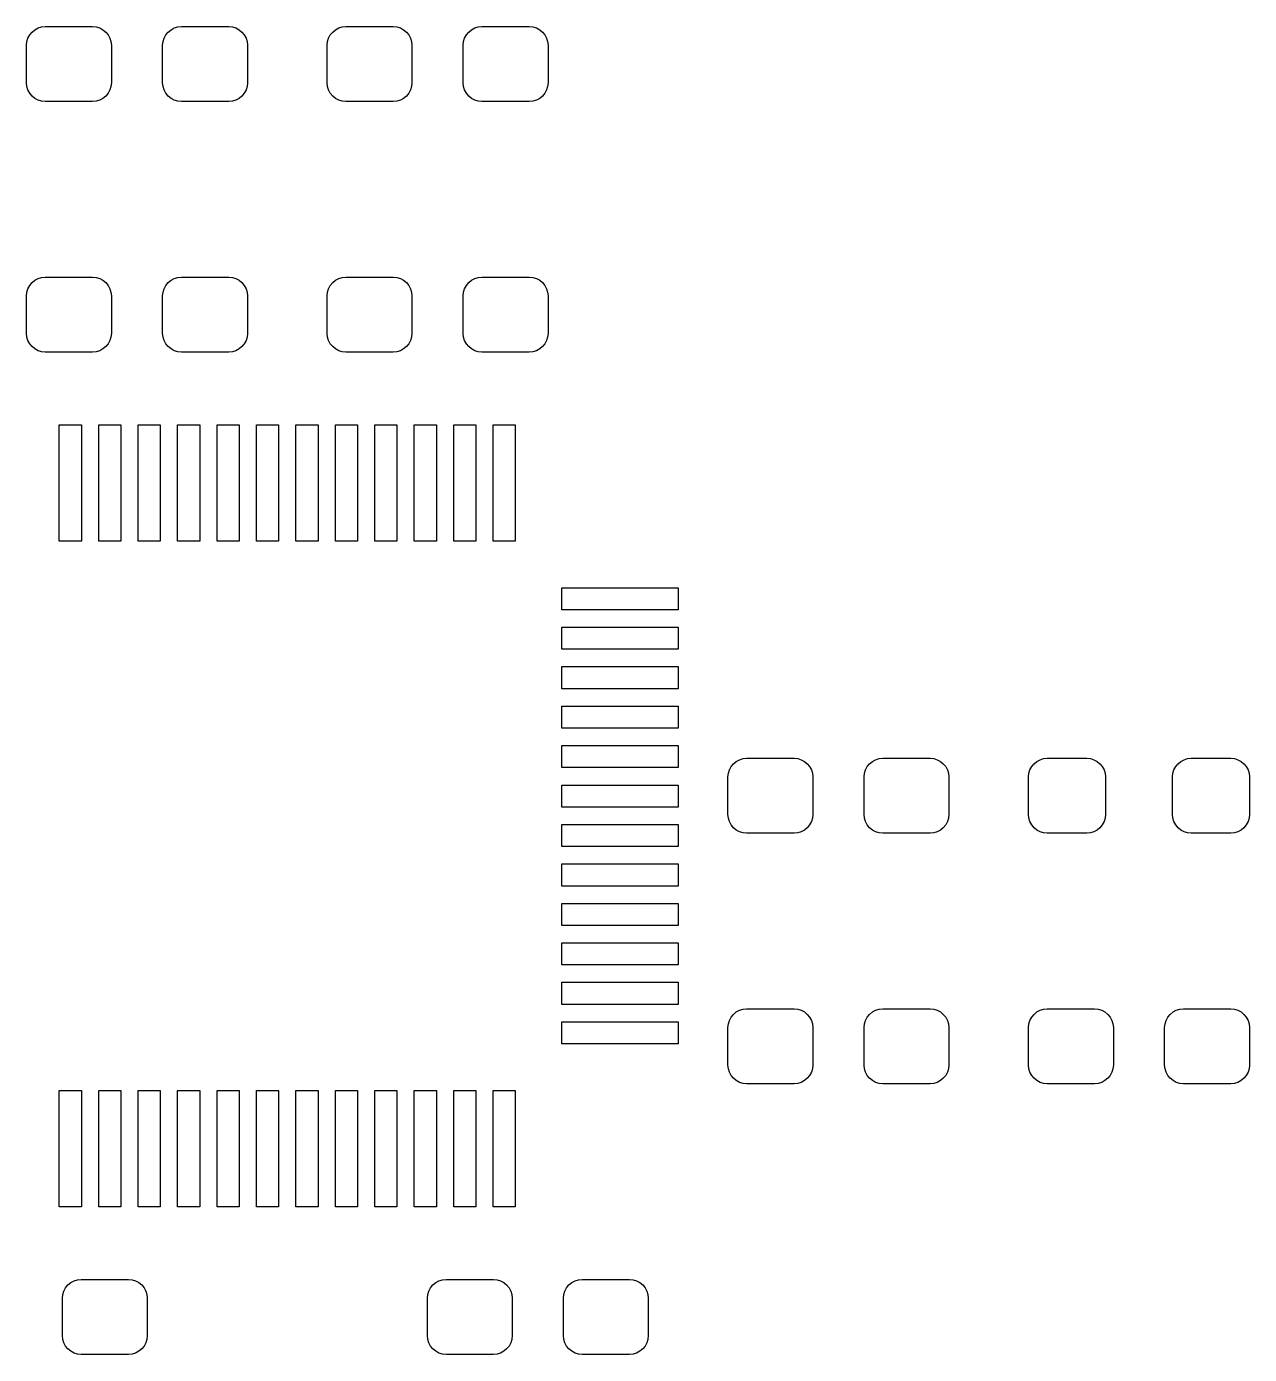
# Model space of a CAD drawing. Extents: x 134.8 to 167.4, y -150.3 to -77.5.
# Drawn here: x 151.89 to 167.39, y -113.76 to -96.93 of the extents above; entities that cross this region are included whole.
import ezdxf

# ---------------------------------------------------------------- set-up
doc = ezdxf.new("R2010")
doc.units = 0
doc.layers.add('BLACK', color=7, linetype='CONTINUOUS')

msp = doc.modelspace()

# ---------------------------------------------------------------- linework, layer by layer
at = {"layer": 'BLACK', "linetype": 'CONTINUOUS'}
for p, q in [((151.907, -97.0806), (151.929, -97.0396)), ((151.929, -97.0396), (151.959, -97.0036)), ((151.959, -97.0036), (151.995, -96.974)), ((151.995, -96.974), (152.036, -96.9521)), ((152.036, -96.9521), (152.08, -96.9386)), ((152.08, -96.9386), (152.126, -96.934)), ((152.126, -96.934), (152.726, -96.934)), ((152.726, -96.934), (152.773, -96.9386)), ((152.773, -96.9386), (152.817, -96.9521)), ((152.817, -96.9521), (152.858, -96.974)), ((152.858, -96.974), (152.894, -97.0036)), ((152.894, -97.0036), (152.924, -97.0396)), ((152.924, -97.0396), (152.946, -97.0806)), ((153.632, -97.0806), (153.654, -97.0396)), ((153.654, -97.0396), (153.684, -97.0036)), ((153.684, -97.0036), (153.72, -96.974)), ((153.72, -96.974), (153.761, -96.9521)), ((153.761, -96.9521), (153.805, -96.9386)), ((153.805, -96.9386), (153.851, -96.934)), ((153.851, -96.934), (154.451, -96.934)), ((154.451, -96.934), (154.498, -96.9386)), ((154.498, -96.9386), (154.542, -96.9521)), ((154.542, -96.9521), (154.583, -96.974)), ((154.583, -96.974), (154.619, -97.0036)), ((154.619, -97.0036), (154.649, -97.0396)), ((154.649, -97.0396), (154.671, -97.0806)), ((155.717, -97.0806), (155.739, -97.0396)), ((155.739, -97.0396), (155.769, -97.0036)), ((155.769, -97.0036), (155.805, -96.974)), ((155.805, -96.974), (155.846, -96.9521)), ((155.846, -96.9521), (155.89, -96.9386)), ((155.89, -96.9386), (155.936, -96.934)), ((155.936, -96.934), (156.536, -96.934)), ((156.536, -96.934), (156.583, -96.9386)), ((156.583, -96.9386), (156.627, -96.9521)), ((156.627, -96.9521), (156.668, -96.974)), ((156.668, -96.974), (156.704, -97.0036)), ((156.704, -97.0036), (156.734, -97.0396)), ((156.734, -97.0396), (156.756, -97.0806)), ((157.442, -97.0806), (157.464, -97.0396)), ((157.464, -97.0396), (157.494, -97.0036)), ((157.494, -97.0036), (157.53, -96.974)), ((157.53, -96.974), (157.571, -96.9521)), ((157.571, -96.9521), (157.615, -96.9386)), ((157.615, -96.9386), (157.661, -96.934)), ((157.661, -96.934), (158.261, -96.934)), ((158.261, -96.934), (158.308, -96.9386)), ((158.308, -96.9386), (158.352, -96.9521)), ((158.352, -96.9521), (158.393, -96.974)), ((158.393, -96.974), (158.429, -97.0036)), ((158.429, -97.0036), (158.459, -97.0396)), ((158.459, -97.0396), (158.481, -97.0806)), ((151.889, -97.1715), (151.894, -97.1252)), ((151.889, -97.6465), (151.889, -97.1715)), ((151.894, -97.1252), (151.907, -97.0806)), ((152.946, -97.0806), (152.959, -97.1252)), ((152.959, -97.1252), (152.964, -97.1715)), ((152.964, -97.1715), (152.964, -97.6465)), ((153.614, -97.1715), (153.619, -97.1252)), ((153.614, -97.6465), (153.614, -97.1715)), ((153.619, -97.1252), (153.632, -97.0806)), ((154.671, -97.0806), (154.684, -97.1252)), ((154.684, -97.1252), (154.689, -97.1715)), ((154.689, -97.1715), (154.689, -97.6465)), ((155.699, -97.1715), (155.704, -97.1252)), ((155.699, -97.6465), (155.699, -97.1715)), ((155.704, -97.1252), (155.717, -97.0806)), ((156.756, -97.0806), (156.769, -97.1252)), ((156.769, -97.1252), (156.774, -97.1715)), ((156.774, -97.1715), (156.774, -97.6465)), ((157.424, -97.1715), (157.429, -97.1252)), ((157.424, -97.6465), (157.424, -97.1715)), ((157.429, -97.1252), (157.442, -97.0806)), ((158.481, -97.0806), (158.494, -97.1252)), ((158.494, -97.1252), (158.499, -97.1715)), ((158.499, -97.1715), (158.499, -97.6465)), ((151.894, -97.6928), (151.889, -97.6465)), ((151.907, -97.7374), (151.894, -97.6928)), ((151.929, -97.7784), (151.907, -97.7374)), ((152.946, -97.7374), (152.924, -97.7784)), ((152.959, -97.6928), (152.946, -97.7374)), ((152.964, -97.6465), (152.959, -97.6928)), ((153.619, -97.6928), (153.614, -97.6465)), ((153.632, -97.7374), (153.619, -97.6928)), ((153.654, -97.7784), (153.632, -97.7374)), ((154.671, -97.7374), (154.649, -97.7784)), ((154.684, -97.6928), (154.671, -97.7374)), ((154.689, -97.6465), (154.684, -97.6928)), ((155.704, -97.6928), (155.699, -97.6465)), ((155.717, -97.7374), (155.704, -97.6928)), ((155.739, -97.7784), (155.717, -97.7374)), ((156.756, -97.7374), (156.734, -97.7784)), ((156.769, -97.6928), (156.756, -97.7374)), ((156.774, -97.6465), (156.769, -97.6928)), ((157.429, -97.6928), (157.424, -97.6465)), ((157.442, -97.7374), (157.429, -97.6928)), ((157.464, -97.7784), (157.442, -97.7374)), ((158.481, -97.7374), (158.459, -97.7784)), ((158.494, -97.6928), (158.481, -97.7374)), ((158.499, -97.6465), (158.494, -97.6928)), ((151.959, -97.8144), (151.929, -97.7784)), ((151.995, -97.844), (151.959, -97.8144)), ((152.036, -97.8659), (151.995, -97.844)), ((152.08, -97.8794), (152.036, -97.8659)), ((152.126, -97.884), (152.08, -97.8794)), ((152.726, -97.884), (152.126, -97.884)), ((152.773, -97.8794), (152.726, -97.884)), ((152.817, -97.8659), (152.773, -97.8794)), ((152.858, -97.844), (152.817, -97.8659)), ((152.894, -97.8144), (152.858, -97.844)), ((152.924, -97.7784), (152.894, -97.8144)), ((153.684, -97.8144), (153.654, -97.7784)), ((153.72, -97.844), (153.684, -97.8144)), ((153.761, -97.8659), (153.72, -97.844)), ((153.805, -97.8794), (153.761, -97.8659)), ((153.851, -97.884), (153.805, -97.8794)), ((154.451, -97.884), (153.851, -97.884)), ((154.498, -97.8794), (154.451, -97.884)), ((154.542, -97.8659), (154.498, -97.8794)), ((154.583, -97.844), (154.542, -97.8659)), ((154.619, -97.8144), (154.583, -97.844)), ((154.649, -97.7784), (154.619, -97.8144)), ((155.769, -97.8144), (155.739, -97.7784)), ((155.805, -97.844), (155.769, -97.8144)), ((155.846, -97.8659), (155.805, -97.844)), ((155.89, -97.8794), (155.846, -97.8659)), ((155.936, -97.884), (155.89, -97.8794)), ((156.536, -97.884), (155.936, -97.884)), ((156.583, -97.8794), (156.536, -97.884)), ((156.627, -97.8659), (156.583, -97.8794)), ((156.668, -97.844), (156.627, -97.8659)), ((156.704, -97.8144), (156.668, -97.844)), ((156.734, -97.7784), (156.704, -97.8144)), ((157.494, -97.8144), (157.464, -97.7784)), ((157.53, -97.844), (157.494, -97.8144)), ((157.571, -97.8659), (157.53, -97.844)), ((157.615, -97.8794), (157.571, -97.8659)), ((157.661, -97.884), (157.615, -97.8794)), ((158.261, -97.884), (157.661, -97.884)), ((158.308, -97.8794), (158.261, -97.884)), ((158.352, -97.8659), (158.308, -97.8794)), ((158.393, -97.844), (158.352, -97.8659)), ((158.429, -97.8144), (158.393, -97.844)), ((158.459, -97.7784), (158.429, -97.8144)), ((151.894, -100.3), (151.907, -100.256)), ((151.907, -100.256), (151.929, -100.215)), ((151.929, -100.215), (151.959, -100.179)), ((151.959, -100.179), (151.995, -100.149)), ((151.995, -100.149), (152.036, -100.127)), ((152.036, -100.127), (152.08, -100.114)), ((152.08, -100.114), (152.126, -100.109)), ((152.126, -100.109), (152.726, -100.109)), ((152.726, -100.109), (152.773, -100.114)), ((152.773, -100.114), (152.817, -100.127)), ((152.817, -100.127), (152.858, -100.149)), ((152.858, -100.149), (152.894, -100.179)), ((152.894, -100.179), (152.924, -100.215)), ((152.924, -100.215), (152.946, -100.256)), ((152.946, -100.256), (152.959, -100.3)), ((153.619, -100.3), (153.632, -100.256)), ((153.632, -100.256), (153.654, -100.215)), ((153.654, -100.215), (153.684, -100.179)), ((153.684, -100.179), (153.72, -100.149)), ((153.72, -100.149), (153.761, -100.127)), ((153.761, -100.127), (153.805, -100.114)), ((153.805, -100.114), (153.851, -100.109)), ((153.851, -100.109), (154.451, -100.109)), ((154.451, -100.109), (154.498, -100.114)), ((154.498, -100.114), (154.542, -100.127)), ((154.542, -100.127), (154.583, -100.149)), ((154.583, -100.149), (154.619, -100.179)), ((154.619, -100.179), (154.649, -100.215)), ((154.649, -100.215), (154.671, -100.256)), ((154.671, -100.256), (154.684, -100.3)), ((155.704, -100.3), (155.717, -100.256)), ((155.717, -100.256), (155.739, -100.215)), ((155.739, -100.215), (155.769, -100.179)), ((155.769, -100.179), (155.805, -100.149)), ((155.805, -100.149), (155.846, -100.127)), ((155.846, -100.127), (155.89, -100.114)), ((155.89, -100.114), (155.936, -100.109)), ((155.936, -100.109), (156.536, -100.109)), ((156.536, -100.109), (156.583, -100.114)), ((156.583, -100.114), (156.627, -100.127)), ((156.627, -100.127), (156.668, -100.149)), ((156.668, -100.149), (156.704, -100.179)), ((156.704, -100.179), (156.734, -100.215)), ((156.734, -100.215), (156.756, -100.256)), ((156.756, -100.256), (156.769, -100.3)), ((157.429, -100.3), (157.442, -100.256)), ((157.442, -100.256), (157.464, -100.215)), ((157.464, -100.215), (157.494, -100.179)), ((157.494, -100.179), (157.53, -100.149)), ((157.53, -100.149), (157.571, -100.127)), ((157.571, -100.127), (157.615, -100.114)), ((157.615, -100.114), (157.661, -100.109)), ((157.661, -100.109), (158.261, -100.109)), ((158.261, -100.109), (158.308, -100.114)), ((158.308, -100.114), (158.352, -100.127)), ((158.352, -100.127), (158.393, -100.149)), ((158.393, -100.149), (158.429, -100.179)), ((158.429, -100.179), (158.459, -100.215)), ((158.459, -100.215), (158.481, -100.256)), ((158.481, -100.256), (158.494, -100.3)), ((151.889, -100.346), (151.894, -100.3)), ((151.889, -100.822), (151.889, -100.346)), ((152.959, -100.3), (152.964, -100.346)), ((152.964, -100.346), (152.964, -100.822)), ((153.614, -100.346), (153.619, -100.3)), ((153.614, -100.822), (153.614, -100.346)), ((154.684, -100.3), (154.689, -100.346)), ((154.689, -100.346), (154.689, -100.822)), ((155.699, -100.346), (155.704, -100.3)), ((155.699, -100.822), (155.699, -100.346)), ((156.769, -100.3), (156.774, -100.346)), ((156.774, -100.346), (156.774, -100.822)), ((157.424, -100.346), (157.429, -100.3)), ((157.424, -100.822), (157.424, -100.346)), ((158.494, -100.3), (158.499, -100.346)), ((158.499, -100.346), (158.499, -100.822)), ((151.894, -100.868), (151.889, -100.822)), ((151.907, -100.912), (151.894, -100.868)), ((151.929, -100.953), (151.907, -100.912)), ((152.946, -100.912), (152.924, -100.953)), ((152.959, -100.868), (152.946, -100.912)), ((152.964, -100.822), (152.959, -100.868)), ((153.619, -100.868), (153.614, -100.822)), ((153.632, -100.912), (153.619, -100.868)), ((153.654, -100.953), (153.632, -100.912)), ((154.671, -100.912), (154.649, -100.953)), ((154.684, -100.868), (154.671, -100.912)), ((154.689, -100.822), (154.684, -100.868)), ((155.704, -100.868), (155.699, -100.822)), ((155.717, -100.912), (155.704, -100.868)), ((155.739, -100.953), (155.717, -100.912)), ((156.756, -100.912), (156.734, -100.953)), ((156.769, -100.868), (156.756, -100.912)), ((156.774, -100.822), (156.769, -100.868)), ((157.429, -100.868), (157.424, -100.822)), ((157.442, -100.912), (157.429, -100.868)), ((157.464, -100.953), (157.442, -100.912)), ((158.481, -100.912), (158.459, -100.953)), ((158.494, -100.868), (158.481, -100.912)), ((158.499, -100.822), (158.494, -100.868)), ((151.959, -100.989), (151.929, -100.953)), ((151.995, -101.019), (151.959, -100.989)), ((152.036, -101.041), (151.995, -101.019)), ((152.08, -101.054), (152.036, -101.041)), ((152.126, -101.059), (152.08, -101.054)), ((152.726, -101.059), (152.126, -101.059)), ((152.773, -101.054), (152.726, -101.059)), ((152.817, -101.041), (152.773, -101.054)), ((152.858, -101.019), (152.817, -101.041)), ((152.894, -100.989), (152.858, -101.019)), ((152.924, -100.953), (152.894, -100.989)), ((153.684, -100.989), (153.654, -100.953)), ((153.72, -101.019), (153.684, -100.989)), ((153.761, -101.041), (153.72, -101.019)), ((153.805, -101.054), (153.761, -101.041)), ((153.851, -101.059), (153.805, -101.054)), ((154.451, -101.059), (153.851, -101.059)), ((154.498, -101.054), (154.451, -101.059)), ((154.542, -101.041), (154.498, -101.054)), ((154.583, -101.019), (154.542, -101.041)), ((154.619, -100.989), (154.583, -101.019)), ((154.649, -100.953), (154.619, -100.989)), ((155.769, -100.989), (155.739, -100.953)), ((155.805, -101.019), (155.769, -100.989)), ((155.846, -101.041), (155.805, -101.019)), ((155.89, -101.054), (155.846, -101.041)), ((155.936, -101.059), (155.89, -101.054)), ((156.536, -101.059), (155.936, -101.059)), ((156.583, -101.054), (156.536, -101.059)), ((156.627, -101.041), (156.583, -101.054)), ((156.668, -101.019), (156.627, -101.041)), ((156.704, -100.989), (156.668, -101.019)), ((156.734, -100.953), (156.704, -100.989)), ((157.494, -100.989), (157.464, -100.953)), ((157.53, -101.019), (157.494, -100.989)), ((157.571, -101.041), (157.53, -101.019)), ((157.615, -101.054), (157.571, -101.041)), ((157.661, -101.059), (157.615, -101.054)), ((158.261, -101.059), (157.661, -101.059)), ((158.308, -101.054), (158.261, -101.059)), ((158.352, -101.041), (158.308, -101.054)), ((158.393, -101.019), (158.352, -101.041)), ((158.429, -100.989), (158.393, -101.019)), ((158.459, -100.953), (158.429, -100.989)), ((152.304, -103.454), (152.304, -101.981)), ((152.304, -101.981), (152.584, -101.981)), ((152.584, -101.981), (152.584, -103.454)), ((152.804, -103.454), (152.804, -101.981)), ((152.804, -101.981), (153.084, -101.981)), ((153.084, -101.981), (153.084, -103.454)), ((153.304, -103.454), (153.304, -101.981)), ((153.304, -101.981), (153.584, -101.981)), ((153.584, -101.981), (153.584, -103.454)), ((153.804, -103.454), (153.804, -101.981)), ((153.804, -101.981), (154.084, -101.981)), ((154.084, -101.981), (154.084, -103.454)), ((154.304, -103.454), (154.304, -101.981)), ((154.304, -101.981), (154.584, -101.981)), ((154.584, -101.981), (154.584, -103.454)), ((154.804, -103.454), (154.804, -101.981)), ((154.804, -101.981), (155.084, -101.981)), ((155.084, -101.981), (155.084, -103.454)), ((155.304, -103.454), (155.304, -101.981)), ((155.304, -101.981), (155.584, -101.981)), ((155.584, -101.981), (155.584, -103.454)), ((155.804, -103.454), (155.804, -101.981)), ((155.804, -101.981), (156.084, -101.981)), ((156.084, -101.981), (156.084, -103.454)), ((156.304, -103.454), (156.304, -101.981)), ((156.304, -101.981), (156.584, -101.981)), ((156.584, -101.981), (156.584, -103.454)), ((156.804, -103.454), (156.804, -101.981)), ((156.804, -101.981), (157.084, -101.981)), ((157.084, -101.981), (157.084, -103.454)), ((157.304, -103.454), (157.304, -101.981)), ((157.304, -101.981), (157.584, -101.981)), ((157.584, -101.981), (157.584, -103.454)), ((157.804, -103.454), (157.804, -101.981)), ((157.804, -101.981), (158.084, -101.981)), ((158.084, -101.981), (158.084, -103.454)), ((152.584, -103.454), (152.304, -103.454)), ((153.084, -103.454), (152.804, -103.454)), ((153.584, -103.454), (153.304, -103.454)), ((154.084, -103.454), (153.804, -103.454)), ((154.584, -103.454), (154.304, -103.454)), ((155.084, -103.454), (154.804, -103.454)), ((155.584, -103.454), (155.304, -103.454)), ((156.084, -103.454), (155.804, -103.454)), ((156.584, -103.454), (156.304, -103.454)), ((157.084, -103.454), (156.804, -103.454)), ((157.584, -103.454), (157.304, -103.454)), ((158.084, -103.454), (157.804, -103.454)), ((158.674, -104.324), (158.674, -104.044)), ((158.674, -104.044), (160.147, -104.044)), ((160.147, -104.044), (160.147, -104.324)), ((160.147, -104.324), (158.674, -104.324)), ((158.674, -104.824), (158.674, -104.544)), ((158.674, -104.544), (160.147, -104.544)), ((160.147, -104.544), (160.147, -104.824)), ((160.147, -104.824), (158.674, -104.824)), ((158.674, -105.324), (158.674, -105.044)), ((158.674, -105.044), (160.147, -105.044)), ((160.147, -105.044), (160.147, -105.324)), ((160.147, -105.324), (158.674, -105.324)), ((158.674, -105.824), (158.674, -105.544)), ((158.674, -105.544), (160.147, -105.544)), ((160.147, -105.544), (160.147, -105.824)), ((160.147, -105.824), (158.674, -105.824)), ((158.674, -106.324), (158.674, -106.044)), ((158.674, -106.044), (160.147, -106.044)), ((160.147, -106.044), (160.147, -106.324)), ((160.147, -106.324), (158.674, -106.324)), ((160.797, -106.352), (160.819, -106.311)), ((160.819, -106.311), (160.849, -106.275)), ((160.849, -106.275), (160.885, -106.245)), ((160.885, -106.245), (160.926, -106.223)), ((160.926, -106.223), (160.97, -106.21)), ((160.97, -106.21), (161.016, -106.205)), ((161.016, -106.205), (161.617, -106.205)), ((161.617, -106.205), (161.663, -106.21)), ((161.663, -106.21), (161.707, -106.223)), ((161.707, -106.223), (161.748, -106.245)), ((161.748, -106.245), (161.784, -106.275)), ((161.784, -106.275), (161.814, -106.311)), ((161.814, -106.311), (161.836, -106.352)), ((162.522, -106.352), (162.544, -106.311)), ((162.544, -106.311), (162.574, -106.275)), ((162.574, -106.275), (162.61, -106.245)), ((162.61, -106.245), (162.651, -106.223)), ((162.651, -106.223), (162.695, -106.21)), ((162.695, -106.21), (162.742, -106.205)), ((162.742, -106.205), (163.341, -106.205)), ((163.341, -106.205), (163.388, -106.21)), ((163.388, -106.21), (163.432, -106.223)), ((163.432, -106.223), (163.473, -106.245)), ((163.473, -106.245), (163.509, -106.275)), ((163.509, -106.275), (163.539, -106.311)), ((163.539, -106.311), (163.561, -106.352)), ((164.607, -106.352), (164.629, -106.311)), ((164.629, -106.311), (164.659, -106.275)), ((164.659, -106.275), (164.695, -106.245)), ((164.695, -106.245), (164.736, -106.223)), ((164.736, -106.223), (164.78, -106.21)), ((164.78, -106.21), (164.826, -106.205)), ((164.826, -106.205), (165.326, -106.205)), ((165.326, -106.205), (165.373, -106.21)), ((165.373, -106.21), (165.417, -106.223)), ((165.417, -106.223), (165.458, -106.245)), ((165.458, -106.245), (165.494, -106.275)), ((165.494, -106.275), (165.524, -106.311)), ((165.524, -106.311), (165.546, -106.352)), ((166.432, -106.352), (166.454, -106.311)), ((166.454, -106.311), (166.484, -106.275)), ((166.484, -106.275), (166.52, -106.245)), ((166.52, -106.245), (166.561, -106.223)), ((166.561, -106.223), (166.605, -106.21)), ((166.605, -106.21), (166.651, -106.205)), ((166.651, -106.205), (167.151, -106.205)), ((167.151, -106.205), (167.198, -106.21)), ((167.198, -106.21), (167.242, -106.223)), ((167.242, -106.223), (167.283, -106.245)), ((167.283, -106.245), (167.319, -106.275)), ((167.319, -106.275), (167.349, -106.311)), ((167.349, -106.311), (167.371, -106.352)), ((160.779, -106.442), (160.784, -106.396)), ((160.779, -106.917), (160.779, -106.442)), ((160.784, -106.396), (160.797, -106.352)), ((161.836, -106.352), (161.849, -106.396)), ((161.849, -106.396), (161.854, -106.442)), ((161.854, -106.442), (161.854, -106.917)), ((162.504, -106.442), (162.509, -106.396)), ((162.504, -106.917), (162.504, -106.442)), ((162.509, -106.396), (162.522, -106.352)), ((163.561, -106.352), (163.574, -106.396)), ((163.574, -106.396), (163.579, -106.442)), ((163.579, -106.442), (163.579, -106.917)), ((164.589, -106.442), (164.594, -106.396)), ((164.589, -106.917), (164.589, -106.442)), ((164.594, -106.396), (164.607, -106.352)), ((165.546, -106.352), (165.559, -106.396)), ((165.559, -106.396), (165.564, -106.442)), ((165.564, -106.442), (165.564, -106.917)), ((166.414, -106.442), (166.419, -106.396)), ((166.414, -106.917), (166.414, -106.442)), ((166.419, -106.396), (166.432, -106.352)), ((167.371, -106.352), (167.384, -106.396)), ((167.384, -106.396), (167.389, -106.442)), ((167.389, -106.442), (167.389, -106.917)), ((158.674, -106.824), (158.674, -106.544)), ((158.674, -106.544), (160.147, -106.544)), ((160.147, -106.544), (160.147, -106.824)), ((160.147, -106.824), (158.674, -106.824)), ((160.784, -106.964), (160.779, -106.917)), ((160.797, -107.008), (160.784, -106.964)), ((161.849, -106.964), (161.836, -107.008)), ((161.854, -106.917), (161.849, -106.964)), ((162.509, -106.964), (162.504, -106.917)), ((162.522, -107.008), (162.509, -106.964)), ((163.574, -106.964), (163.561, -107.008)), ((163.579, -106.917), (163.574, -106.964)), ((164.594, -106.964), (164.589, -106.917)), ((164.607, -107.008), (164.594, -106.964)), ((165.559, -106.964), (165.546, -107.008)), ((165.564, -106.917), (165.559, -106.964)), ((166.419, -106.964), (166.414, -106.917)), ((166.432, -107.008), (166.419, -106.964)), ((167.384, -106.964), (167.371, -107.008)), ((167.389, -106.917), (167.384, -106.964)), ((158.674, -107.324), (158.674, -107.044)), ((158.674, -107.044), (160.147, -107.044)), ((160.147, -107.044), (160.147, -107.324)), ((160.819, -107.049), (160.797, -107.008)), ((160.849, -107.085), (160.819, -107.049)), ((160.885, -107.115), (160.849, -107.085)), ((160.926, -107.137), (160.885, -107.115)), ((160.97, -107.15), (160.926, -107.137)), ((161.016, -107.155), (160.97, -107.15)), ((161.617, -107.155), (161.016, -107.155)), ((161.663, -107.15), (161.617, -107.155)), ((161.707, -107.137), (161.663, -107.15)), ((161.748, -107.115), (161.707, -107.137)), ((161.784, -107.085), (161.748, -107.115)), ((161.814, -107.049), (161.784, -107.085)), ((161.836, -107.008), (161.814, -107.049)), ((162.544, -107.049), (162.522, -107.008)), ((162.574, -107.085), (162.544, -107.049)), ((162.61, -107.115), (162.574, -107.085)), ((162.651, -107.137), (162.61, -107.115)), ((162.695, -107.15), (162.651, -107.137)), ((162.742, -107.155), (162.695, -107.15)), ((163.341, -107.155), (162.742, -107.155)), ((163.388, -107.15), (163.341, -107.155)), ((163.432, -107.137), (163.388, -107.15)), ((163.473, -107.115), (163.432, -107.137)), ((163.509, -107.085), (163.473, -107.115)), ((163.539, -107.049), (163.509, -107.085)), ((163.561, -107.008), (163.539, -107.049)), ((164.629, -107.049), (164.607, -107.008)), ((164.659, -107.085), (164.629, -107.049)), ((164.695, -107.115), (164.659, -107.085)), ((164.736, -107.137), (164.695, -107.115)), ((164.78, -107.15), (164.736, -107.137)), ((164.826, -107.155), (164.78, -107.15)), ((165.326, -107.155), (164.826, -107.155)), ((165.373, -107.15), (165.326, -107.155)), ((165.417, -107.137), (165.373, -107.15)), ((165.458, -107.115), (165.417, -107.137)), ((165.494, -107.085), (165.458, -107.115)), ((165.524, -107.049), (165.494, -107.085)), ((165.546, -107.008), (165.524, -107.049)), ((166.454, -107.049), (166.432, -107.008)), ((166.484, -107.085), (166.454, -107.049)), ((166.52, -107.115), (166.484, -107.085)), ((166.561, -107.137), (166.52, -107.115)), ((166.605, -107.15), (166.561, -107.137)), ((166.651, -107.155), (166.605, -107.15)), ((167.151, -107.155), (166.651, -107.155)), ((167.198, -107.15), (167.151, -107.155)), ((167.242, -107.137), (167.198, -107.15)), ((167.283, -107.115), (167.242, -107.137)), ((167.319, -107.085), (167.283, -107.115)), ((167.349, -107.049), (167.319, -107.085)), ((167.371, -107.008), (167.349, -107.049)), ((160.147, -107.324), (158.674, -107.324)), ((158.674, -107.824), (158.674, -107.544)), ((158.674, -107.544), (160.147, -107.544)), ((160.147, -107.544), (160.147, -107.824)), ((160.147, -107.824), (158.674, -107.824)), ((158.674, -108.324), (158.674, -108.044)), ((158.674, -108.044), (160.147, -108.044)), ((160.147, -108.044), (160.147, -108.324)), ((160.147, -108.324), (158.674, -108.324)), ((158.674, -108.824), (158.674, -108.544)), ((158.674, -108.544), (160.147, -108.544)), ((160.147, -108.544), (160.147, -108.824)), ((160.147, -108.824), (158.674, -108.824)), ((158.674, -109.324), (158.674, -109.044)), ((158.674, -109.044), (160.147, -109.044)), ((160.147, -109.044), (160.147, -109.324)), ((160.147, -109.324), (158.674, -109.324)), ((160.784, -109.571), (160.797, -109.527)), ((160.797, -109.527), (160.819, -109.486)), ((160.819, -109.486), (160.849, -109.45)), ((160.849, -109.45), (160.885, -109.42)), ((160.885, -109.42), (160.926, -109.398)), ((160.926, -109.398), (160.97, -109.385)), ((160.97, -109.385), (161.016, -109.38)), ((161.016, -109.38), (161.617, -109.38)), ((161.617, -109.38), (161.663, -109.385)), ((161.663, -109.385), (161.707, -109.398)), ((161.707, -109.398), (161.748, -109.42)), ((161.748, -109.42), (161.784, -109.45)), ((161.784, -109.45), (161.814, -109.486)), ((161.814, -109.486), (161.836, -109.527)), ((161.836, -109.527), (161.849, -109.571)), ((162.509, -109.571), (162.522, -109.527)), ((162.522, -109.527), (162.544, -109.486)), ((162.544, -109.486), (162.574, -109.45)), ((162.574, -109.45), (162.61, -109.42)), ((162.61, -109.42), (162.651, -109.398)), ((162.651, -109.398), (162.695, -109.385)), ((162.695, -109.385), (162.742, -109.38)), ((162.742, -109.38), (163.341, -109.38)), ((163.341, -109.38), (163.388, -109.385)), ((163.388, -109.385), (163.432, -109.398)), ((163.432, -109.398), (163.473, -109.42)), ((163.473, -109.42), (163.509, -109.45)), ((163.509, -109.45), (163.539, -109.486)), ((163.539, -109.486), (163.561, -109.527)), ((163.561, -109.527), (163.574, -109.571)), ((164.594, -109.571), (164.607, -109.527)), ((164.607, -109.527), (164.629, -109.486)), ((164.629, -109.486), (164.659, -109.45)), ((164.659, -109.45), (164.695, -109.42)), ((164.695, -109.42), (164.736, -109.398)), ((164.736, -109.398), (164.78, -109.385)), ((164.78, -109.385), (164.826, -109.38)), ((164.826, -109.38), (165.427, -109.38)), ((165.427, -109.38), (165.473, -109.385)), ((165.473, -109.385), (165.517, -109.398)), ((165.517, -109.398), (165.558, -109.42)), ((165.558, -109.42), (165.594, -109.45)), ((165.594, -109.45), (165.624, -109.486)), ((165.624, -109.486), (165.646, -109.527)), ((165.646, -109.527), (165.659, -109.571)), ((166.319, -109.571), (166.332, -109.527)), ((166.332, -109.527), (166.354, -109.486)), ((166.354, -109.486), (166.384, -109.45)), ((166.384, -109.45), (166.42, -109.42)), ((166.42, -109.42), (166.461, -109.398)), ((166.461, -109.398), (166.505, -109.385)), ((166.505, -109.385), (166.552, -109.38)), ((166.552, -109.38), (167.151, -109.38)), ((167.151, -109.38), (167.198, -109.385)), ((167.198, -109.385), (167.242, -109.398)), ((167.242, -109.398), (167.283, -109.42)), ((167.283, -109.42), (167.319, -109.45)), ((167.319, -109.45), (167.349, -109.486)), ((167.349, -109.486), (167.371, -109.527)), ((167.371, -109.527), (167.384, -109.571)), ((158.674, -109.824), (158.674, -109.544)), ((158.674, -109.544), (160.147, -109.544)), ((160.147, -109.544), (160.147, -109.824)), ((160.779, -109.617), (160.784, -109.571)), ((160.779, -110.093), (160.779, -109.617)), ((161.849, -109.571), (161.854, -109.617)), ((161.854, -109.617), (161.854, -110.093)), ((162.504, -109.617), (162.509, -109.571)), ((162.504, -110.093), (162.504, -109.617)), ((163.574, -109.571), (163.579, -109.617)), ((163.579, -109.617), (163.579, -110.093)), ((164.589, -109.617), (164.594, -109.571)), ((164.589, -110.093), (164.589, -109.617)), ((165.659, -109.571), (165.664, -109.617)), ((165.664, -109.617), (165.664, -110.093)), ((166.314, -109.617), (166.319, -109.571)), ((166.314, -110.093), (166.314, -109.617)), ((167.384, -109.571), (167.389, -109.617)), ((167.389, -109.617), (167.389, -110.093)), ((160.147, -109.824), (158.674, -109.824)), ((160.784, -110.139), (160.779, -110.093)), ((160.797, -110.183), (160.784, -110.139)), ((160.819, -110.224), (160.797, -110.183)), ((161.836, -110.183), (161.814, -110.224)), ((161.849, -110.139), (161.836, -110.183)), ((161.854, -110.093), (161.849, -110.139)), ((162.509, -110.139), (162.504, -110.093)), ((162.522, -110.183), (162.509, -110.139)), ((162.544, -110.224), (162.522, -110.183)), ((163.561, -110.183), (163.539, -110.224)), ((163.574, -110.139), (163.561, -110.183)), ((163.579, -110.093), (163.574, -110.139)), ((164.594, -110.139), (164.589, -110.093)), ((164.607, -110.183), (164.594, -110.139)), ((164.629, -110.224), (164.607, -110.183)), ((165.646, -110.183), (165.624, -110.224)), ((165.659, -110.139), (165.646, -110.183)), ((165.664, -110.093), (165.659, -110.139)), ((166.319, -110.139), (166.314, -110.093)), ((166.332, -110.183), (166.319, -110.139)), ((166.354, -110.224), (166.332, -110.183)), ((167.371, -110.183), (167.349, -110.224)), ((167.384, -110.139), (167.371, -110.183)), ((167.389, -110.093), (167.384, -110.139)), ((160.849, -110.26), (160.819, -110.224)), ((160.885, -110.29), (160.849, -110.26)), ((160.926, -110.312), (160.885, -110.29)), ((160.97, -110.325), (160.926, -110.312)), ((161.016, -110.33), (160.97, -110.325)), ((161.617, -110.33), (161.016, -110.33)), ((161.663, -110.325), (161.617, -110.33)), ((161.707, -110.312), (161.663, -110.325)), ((161.748, -110.29), (161.707, -110.312)), ((161.784, -110.26), (161.748, -110.29)), ((161.814, -110.224), (161.784, -110.26)), ((162.574, -110.26), (162.544, -110.224)), ((162.61, -110.29), (162.574, -110.26)), ((162.651, -110.312), (162.61, -110.29)), ((162.695, -110.325), (162.651, -110.312)), ((162.742, -110.33), (162.695, -110.325)), ((163.341, -110.33), (162.742, -110.33)), ((163.388, -110.325), (163.341, -110.33)), ((163.432, -110.312), (163.388, -110.325)), ((163.473, -110.29), (163.432, -110.312)), ((163.509, -110.26), (163.473, -110.29)), ((163.539, -110.224), (163.509, -110.26)), ((164.659, -110.26), (164.629, -110.224)), ((164.695, -110.29), (164.659, -110.26)), ((164.736, -110.312), (164.695, -110.29)), ((164.78, -110.325), (164.736, -110.312)), ((164.826, -110.33), (164.78, -110.325)), ((165.427, -110.33), (164.826, -110.33)), ((165.473, -110.325), (165.427, -110.33)), ((165.517, -110.312), (165.473, -110.325)), ((165.558, -110.29), (165.517, -110.312)), ((165.594, -110.26), (165.558, -110.29)), ((165.624, -110.224), (165.594, -110.26)), ((166.384, -110.26), (166.354, -110.224)), ((166.42, -110.29), (166.384, -110.26)), ((166.461, -110.312), (166.42, -110.29)), ((166.505, -110.325), (166.461, -110.312)), ((166.552, -110.33), (166.505, -110.325)), ((167.151, -110.33), (166.552, -110.33)), ((167.198, -110.325), (167.151, -110.33)), ((167.242, -110.312), (167.198, -110.325)), ((167.283, -110.29), (167.242, -110.312)), ((167.319, -110.26), (167.283, -110.29)), ((167.349, -110.224), (167.319, -110.26)), ((152.304, -111.887), (152.304, -110.414)), ((152.304, -110.414), (152.584, -110.414)), ((152.584, -110.414), (152.584, -111.887)), ((152.804, -111.887), (152.804, -110.414)), ((152.804, -110.414), (153.084, -110.414)), ((153.084, -110.414), (153.084, -111.887)), ((153.304, -111.887), (153.304, -110.414)), ((153.304, -110.414), (153.584, -110.414)), ((153.584, -110.414), (153.584, -111.887)), ((153.804, -111.887), (153.804, -110.414)), ((153.804, -110.414), (154.084, -110.414)), ((154.084, -110.414), (154.084, -111.887)), ((154.304, -111.887), (154.304, -110.414)), ((154.304, -110.414), (154.584, -110.414)), ((154.584, -110.414), (154.584, -111.887)), ((154.804, -111.887), (154.804, -110.414)), ((154.804, -110.414), (155.084, -110.414)), ((155.084, -110.414), (155.084, -111.887)), ((155.304, -111.887), (155.304, -110.414)), ((155.304, -110.414), (155.584, -110.414)), ((155.584, -110.414), (155.584, -111.887)), ((155.804, -111.887), (155.804, -110.414)), ((155.804, -110.414), (156.084, -110.414)), ((156.084, -110.414), (156.084, -111.887)), ((156.304, -111.887), (156.304, -110.414)), ((156.304, -110.414), (156.584, -110.414)), ((156.584, -110.414), (156.584, -111.887)), ((156.804, -111.887), (156.804, -110.414)), ((156.804, -110.414), (157.084, -110.414)), ((157.084, -110.414), (157.084, -111.887)), ((157.304, -111.887), (157.304, -110.414)), ((157.304, -110.414), (157.584, -110.414)), ((157.584, -110.414), (157.584, -111.887)), ((157.804, -111.887), (157.804, -110.414)), ((157.804, -110.414), (158.084, -110.414)), ((158.084, -110.414), (158.084, -111.887)), ((152.584, -111.887), (152.304, -111.887)), ((153.084, -111.887), (152.804, -111.887)), ((153.584, -111.887), (153.304, -111.887)), ((154.084, -111.887), (153.804, -111.887)), ((154.584, -111.887), (154.304, -111.887)), ((155.084, -111.887), (154.804, -111.887)), ((155.584, -111.887), (155.304, -111.887)), ((156.084, -111.887), (155.804, -111.887)), ((156.584, -111.887), (156.304, -111.887)), ((157.084, -111.887), (156.804, -111.887)), ((157.584, -111.887), (157.304, -111.887)), ((158.084, -111.887), (157.804, -111.887)), ((152.384, -112.915), (152.414, -112.879)), ((152.414, -112.879), (152.45, -112.849)), ((152.45, -112.849), (152.491, -112.827)), ((152.491, -112.827), (152.535, -112.814)), ((152.535, -112.814), (152.582, -112.809)), ((152.582, -112.809), (153.181, -112.809)), ((153.181, -112.809), (153.228, -112.814)), ((153.228, -112.814), (153.272, -112.827)), ((153.272, -112.827), (153.313, -112.849)), ((153.313, -112.849), (153.349, -112.879)), ((153.349, -112.879), (153.379, -112.915)), ((157.009, -112.915), (157.039, -112.879)), ((157.039, -112.879), (157.075, -112.849)), ((157.075, -112.849), (157.116, -112.827)), ((157.116, -112.827), (157.16, -112.814)), ((157.16, -112.814), (157.207, -112.809)), ((157.207, -112.809), (157.806, -112.809)), ((157.806, -112.809), (157.853, -112.814)), ((157.853, -112.814), (157.897, -112.827)), ((157.897, -112.827), (157.938, -112.849)), ((157.938, -112.849), (157.974, -112.879)), ((157.974, -112.879), (158.004, -112.915)), ((158.734, -112.915), (158.764, -112.879)), ((158.764, -112.879), (158.8, -112.849)), ((158.8, -112.849), (158.841, -112.827)), ((158.841, -112.827), (158.885, -112.814)), ((158.885, -112.814), (158.931, -112.809)), ((158.931, -112.809), (159.531, -112.809)), ((159.531, -112.809), (159.578, -112.814)), ((159.578, -112.814), (159.622, -112.827)), ((159.622, -112.827), (159.663, -112.849)), ((159.663, -112.849), (159.699, -112.879)), ((159.699, -112.879), (159.729, -112.915)), ((152.344, -113.046), (152.349, -113)), ((152.344, -113.521), (152.344, -113.046)), ((152.349, -113), (152.362, -112.956)), ((152.362, -112.956), (152.384, -112.915)), ((153.379, -112.915), (153.401, -112.956)), ((153.401, -112.956), (153.414, -113)), ((153.414, -113), (153.419, -113.046)), ((153.419, -113.046), (153.419, -113.521)), ((156.969, -113.046), (156.974, -113)), ((156.969, -113.521), (156.969, -113.046)), ((156.974, -113), (156.987, -112.956)), ((156.987, -112.956), (157.009, -112.915)), ((158.004, -112.915), (158.026, -112.956)), ((158.026, -112.956), (158.039, -113)), ((158.039, -113), (158.044, -113.046)), ((158.044, -113.046), (158.044, -113.521)), ((158.694, -113.046), (158.699, -113)), ((158.694, -113.521), (158.694, -113.046)), ((158.699, -113), (158.712, -112.956)), ((158.712, -112.956), (158.734, -112.915)), ((159.729, -112.915), (159.751, -112.956)), ((159.751, -112.956), (159.764, -113)), ((159.764, -113), (159.769, -113.046)), ((159.769, -113.046), (159.769, -113.521)), ((152.349, -113.568), (152.344, -113.521)), ((152.362, -113.612), (152.349, -113.568)), ((153.414, -113.568), (153.401, -113.612)), ((153.419, -113.521), (153.414, -113.568)), ((156.974, -113.568), (156.969, -113.521)), ((156.987, -113.612), (156.974, -113.568)), ((158.039, -113.568), (158.026, -113.612)), ((158.044, -113.521), (158.039, -113.568)), ((158.699, -113.568), (158.694, -113.521)), ((158.712, -113.612), (158.699, -113.568)), ((159.764, -113.568), (159.751, -113.612)), ((159.769, -113.521), (159.764, -113.568)), ((152.384, -113.653), (152.362, -113.612)), ((152.414, -113.689), (152.384, -113.653)), ((152.45, -113.719), (152.414, -113.689)), ((152.491, -113.741), (152.45, -113.719)), ((153.313, -113.719), (153.272, -113.741)), ((153.349, -113.689), (153.313, -113.719)), ((153.379, -113.653), (153.349, -113.689)), ((153.401, -113.612), (153.379, -113.653)), ((157.009, -113.653), (156.987, -113.612)), ((157.039, -113.689), (157.009, -113.653)), ((157.075, -113.719), (157.039, -113.689)), ((157.116, -113.741), (157.075, -113.719)), ((157.938, -113.719), (157.897, -113.741)), ((157.974, -113.689), (157.938, -113.719)), ((158.004, -113.653), (157.974, -113.689)), ((158.026, -113.612), (158.004, -113.653)), ((158.734, -113.653), (158.712, -113.612)), ((158.764, -113.689), (158.734, -113.653)), ((158.8, -113.719), (158.764, -113.689)), ((158.841, -113.741), (158.8, -113.719)), ((159.663, -113.719), (159.622, -113.741)), ((159.699, -113.689), (159.663, -113.719)), ((159.729, -113.653), (159.699, -113.689)), ((159.751, -113.612), (159.729, -113.653)), ((152.535, -113.754), (152.491, -113.741)), ((152.582, -113.759), (152.535, -113.754)), ((153.181, -113.759), (152.582, -113.759)), ((153.228, -113.754), (153.181, -113.759)), ((153.272, -113.741), (153.228, -113.754)), ((157.16, -113.754), (157.116, -113.741)), ((157.207, -113.759), (157.16, -113.754)), ((157.806, -113.759), (157.207, -113.759)), ((157.853, -113.754), (157.806, -113.759)), ((157.897, -113.741), (157.853, -113.754)), ((158.885, -113.754), (158.841, -113.741)), ((158.931, -113.759), (158.885, -113.754)), ((159.531, -113.759), (158.931, -113.759)), ((159.578, -113.754), (159.531, -113.759)), ((159.622, -113.741), (159.578, -113.754))]:
    msp.add_line(p, q, dxfattribs=at)

doc.saveas('drawing.dxf')
